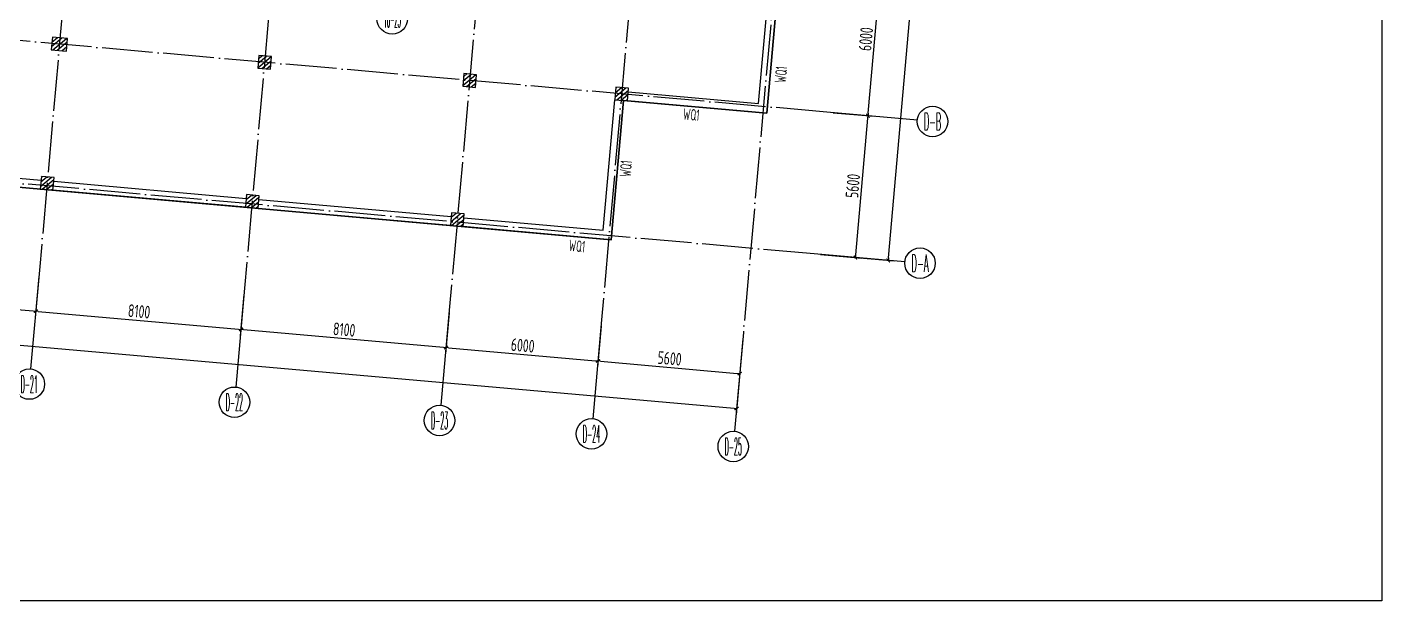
# Model space of a CAD drawing. Header units: millimetres. Extents: x 156735 to 386235, y 467499 to 703525.
# Drawn here: x 332942 to 386235, y 467499 to 490082 of the extents above; entities that cross this region are included whole.
import ezdxf
from ezdxf.enums import TextEntityAlignment as Align

# ---------------------------------------------------------------- set-up
doc = ezdxf.new("R2010")
doc.units = ezdxf.units.MM
doc.header["$LTSCALE"] = 100
doc.header["$PDMODE"] = 35
doc.header["$PDSIZE"] = 200
doc.linetypes.add('DOTE', pattern=[2.42, 2, -0.2, 0.02, -0.2])
for name, color, linetype in [('B-TEXT', 7, 'Continuous'), ('COLU', 7, 'Continuous'), ('h斜线-柱', 7, 'Continuous'), ('Q-AXIS', 3, 'Continuous'), ('Q-dote', 253, 'DOTE'), ('Q-TEXT', 2, 'Continuous'), ('WALL', 3, 'Continuous')]:
    doc.layers.add(name, color=color, linetype=linetype)
doc.styles.add('_TCH_AXIS', font='COMPLEX', dxfattribs={"bigfont": 'GBCBIG'})
doc.styles.add('COMPLEX', font='tssdeng.shx', dxfattribs={"width": 0.7, "bigfont": 'tssdchn.shx'})
doc.styles.add('TSSD_Dimension', font='Tssdeng.shx', dxfattribs={"width": 0.7, "bigfont": 'hztxt.shx'})
doc.styles.add('TSSD_REIN', font='Tssdeng.shx', dxfattribs={"width": 0.7, "bigfont": 'hztxt.shx'})
doc.dimstyles.new('TSSD_100_100$0', dxfattribs={"dimtxt": 300, "dimasz": 100, "dimexe": 250, "dimexo": 250, "dimgap": 100, "dimtad": 1, "dimdec": 0, "dimzin": 0, "dimdsep": 46, "dimtxsty": 'TSSD_Dimension', "dimblk": '_tsdbk', "dimblk1": '_tsdbk', "dimblk2": '_tsdbk', "dimsah": 1, "dimcen": 0, "dimclrt": 7, "dimadec": 0, "dimazin": 0, "dimtfac": 1, "dimtdec": 0, "dimtix": 1, "dimtmove": 2, "dimatfit": 3, "dimldrblk": '_tsdbk', "dimfxl": 1, "dimtolj": 1, "dimtzin": 0, "dimarcsym": 0})
pattern_1 = [(39.931646, (-467527.32, -323147.44), (-81.517904, 97.384965), [])]

# ---------------------------------------------------------------- blocks, each defined once
blk = doc.blocks.new('_tsdbk')
blk.add_line((-1, 0), (0, 0))
at = {"const_width": 0.5}
blk.add_lwpolyline([(-0.7, -0.7), (0.7, 0.7)], dxfattribs=at)
blk = doc.blocks.new('*D113')
at = {"layer": 'Defpoints', "color": 0}
for p in [(195618, 492739), (361118, 478060), (360853, 475069)]:
    blk.add_point(p, dxfattribs=at)
at = {"layer": 'Q-AXIS', "color": 0, "lineweight": -2}
for p, q in [((195596, 492490), (195330, 489498)), ((195452, 489738), (360753, 475078)), ((361096, 477811), (360831, 474820))]:
    blk.add_line(p, q, dxfattribs=at)
at = {"layer": 'Q-AXIS', "color": 0, "lineweight": -2, "xscale": 100, "yscale": 100, "zscale": 100}
for p, rotation in [((195352, 489747), 174.9316457824843), ((360853, 475069), 354.9316457824842)]:
    blk.add_blockref('_tsdbk', p, dxfattribs=dict(at, rotation=rotation))
at = {"layer": 'Q-AXIS', "color": 7, "insert": (278133, 482757), "char_height": 500, "attachment_point": 5, "rotation": 354.9316, "style": 'TSSD_Dimension'}
blk.add_mtext('\\A1;166150', dxfattribs=at)
blk = doc.blocks.new('*D354')
at = {"layer": 'Defpoints', "color": 0}
for p in [(333427, 480516), (341495, 479801), (341352, 478186)]:
    blk.add_point(p, dxfattribs=at)
at = {"layer": 'Q-AXIS', "color": 0, "lineweight": -2}
for p, q in [((333405, 480267), (333261, 478653)), ((341473, 479552), (341330, 477937)), ((333383, 478893), (341252, 478195))]:
    blk.add_line(p, q, dxfattribs=at)
at = {"layer": 'Q-AXIS', "color": 0, "lineweight": -2, "xscale": 100, "yscale": 100, "zscale": 100}
for p, rotation in [((333284, 478902), 174.9316457824843), ((341352, 478186), 354.9316457824842)]:
    blk.add_blockref('_tsdbk', p, dxfattribs=dict(at, rotation=rotation))
at = {"layer": 'Q-AXIS', "color": 7, "insert": (337349, 478893), "char_height": 500, "attachment_point": 5, "rotation": 354.9316, "style": 'TSSD_Dimension'}
blk.add_mtext('\\A1;8100', dxfattribs=at)
blk = doc.blocks.new('*D369')
at = {"layer": 'Defpoints', "color": 0}
for p in [(325358, 481232), (333427, 480516), (333284, 478902)]:
    blk.add_point(p, dxfattribs=at)
at = {"layer": 'Q-AXIS', "color": 0, "lineweight": -2}
for p, q in [((325336, 480983), (325193, 479368)), ((333405, 480267), (333261, 478653)), ((325315, 479609), (333184, 478911))]:
    blk.add_line(p, q, dxfattribs=at)
at = {"layer": 'Q-AXIS', "color": 0, "lineweight": -2, "xscale": 100, "yscale": 100, "zscale": 100}
for p, rotation in [((325215, 479617), 174.9316457824843), ((333284, 478902), 354.9316457824842)]:
    blk.add_blockref('_tsdbk', p, dxfattribs=dict(at, rotation=rotation))
at = {"layer": 'Q-AXIS', "color": 7, "insert": (329280, 479608), "char_height": 500, "attachment_point": 5, "rotation": 354.9316, "style": 'TSSD_Dimension'}
blk.add_mtext('\\A1;8100', dxfattribs=at)
blk = doc.blocks.new('_AXISO')
blk.add_circle((0, 0), 0.5)
at = {"layer": 'B-TEXT', "style": 'COMPLEX', "width": 1.450893}
blk.add_attdef('A', text='', height=0.56, dxfattribs=at).set_placement((0.249375, -0.28), (0.749375, -0.28), align=Align.FIT)
blk = doc.blocks.new('*D443')
at = {"layer": 'Defpoints', "color": 0}
for p in [(369044, 539130), (371956, 538872), (363903, 481158)]:
    blk.add_point(p, dxfattribs=at)
at = {"layer": 'Q-AXIS', "color": 0, "lineweight": -2}
for p, q in [((369293, 539108), (372205, 538850)), ((366823, 480999), (371947, 538772)), ((364152, 481136), (367063, 480878))]:
    blk.add_line(p, q, dxfattribs=at)
at = {"layer": 'Q-AXIS', "color": 0, "lineweight": -2, "xscale": 100, "yscale": 100, "zscale": 100}
for p, rotation in [((371956, 538872), 84.93164578912828), ((366814, 480900), 264.9316457891283)]:
    blk.add_blockref('_tsdbk', p, dxfattribs=dict(at, rotation=rotation))
at = {"layer": 'Q-AXIS', "color": 7, "insert": (369036, 509917), "char_height": 500, "attachment_point": 5, "rotation": 84.9316, "style": 'TSSD_Dimension'}
blk.add_mtext('\\A1;58200', dxfattribs=at)
blk = doc.blocks.new('*D446')
at = {"layer": 'Defpoints', "color": 0}
for p in [(341495, 479801), (349563, 479085), (349420, 477471)]:
    blk.add_point(p, dxfattribs=at)
at = {"layer": 'Q-AXIS', "color": 0, "lineweight": -2}
for p, q in [((341473, 479552), (341330, 477937)), ((349541, 478836), (349398, 477222)), ((341452, 478177), (349321, 477480))]:
    blk.add_line(p, q, dxfattribs=at)
at = {"layer": 'Q-AXIS', "color": 0, "lineweight": -2, "xscale": 100, "yscale": 100, "zscale": 100}
for p, rotation in [((341352, 478186), 174.9316457824843), ((349420, 477471), 354.9316457824842)]:
    blk.add_blockref('_tsdbk', p, dxfattribs=dict(at, rotation=rotation))
at = {"layer": 'Q-AXIS', "color": 7, "insert": (345417, 478177), "char_height": 500, "attachment_point": 5, "rotation": 354.9316, "style": 'TSSD_Dimension'}
blk.add_mtext('\\A1;8100', dxfattribs=at)
blk = doc.blocks.new('*D447')
at = {"layer": 'Defpoints', "color": 0}
for p in [(349563, 479085), (355540, 478555), (355397, 476941)]:
    blk.add_point(p, dxfattribs=at)
at = {"layer": 'Q-AXIS', "color": 0, "lineweight": -2}
for p, q in [((349541, 478836), (349398, 477222)), ((355518, 478306), (355375, 476692)), ((349520, 477462), (355297, 476949))]:
    blk.add_line(p, q, dxfattribs=at)
at = {"layer": 'Q-AXIS', "color": 0, "lineweight": -2, "xscale": 100, "yscale": 100, "zscale": 100}
for p, rotation in [((349420, 477471), 174.9316457824843), ((355397, 476941), 354.9316457824842)]:
    blk.add_blockref('_tsdbk', p, dxfattribs=dict(at, rotation=rotation))
at = {"layer": 'Q-AXIS', "color": 7, "insert": (352439, 477554), "char_height": 500, "attachment_point": 5, "rotation": 354.9316, "style": 'TSSD_Dimension'}
blk.add_mtext('\\A1;6000', dxfattribs=at)
blk = doc.blocks.new('*D448')
at = {"layer": 'Defpoints', "color": 0}
for p in [(355540, 478555), (361118, 478060), (360975, 476446)]:
    blk.add_point(p, dxfattribs=at)
at = {"layer": 'Q-AXIS', "color": 0, "lineweight": -2}
for p, q in [((355518, 478306), (355375, 476692)), ((361096, 477811), (360953, 476197)), ((355496, 476932), (360875, 476455))]:
    blk.add_line(p, q, dxfattribs=at)
at = {"layer": 'Q-AXIS', "color": 0, "lineweight": -2, "xscale": 100, "yscale": 100, "zscale": 100}
for p, rotation in [((355397, 476941), 174.9316457824843), ((360975, 476446), 354.9316457824842)]:
    blk.add_blockref('_tsdbk', p, dxfattribs=dict(at, rotation=rotation))
at = {"layer": 'Q-AXIS', "color": 7, "insert": (358217, 477042), "char_height": 500, "attachment_point": 5, "rotation": 354.9316, "style": 'TSSD_Dimension'}
blk.add_mtext('\\A1;5600', dxfattribs=at)
blk = doc.blocks.new('*D454')
at = {"layer": 'Defpoints', "color": 0}
for p in [(364927, 492713), (366550, 492569), (364397, 486736)]:
    blk.add_point(p, dxfattribs=at)
at = {"layer": 'Q-AXIS', "color": 0, "lineweight": -2}
for p, q in [((365176, 492690), (366799, 492546)), ((366029, 486692), (366542, 492469)), ((364646, 486714), (366269, 486570))]:
    blk.add_line(p, q, dxfattribs=at)
at = {"layer": 'Q-AXIS', "color": 0, "lineweight": -2, "xscale": 100, "yscale": 100, "zscale": 100}
for p, rotation in [((366550, 492569), 84.93164578912828), ((366020, 486592), 264.9316457891283)]:
    blk.add_blockref('_tsdbk', p, dxfattribs=dict(at, rotation=rotation))
at = {"layer": 'Q-AXIS', "color": 7, "insert": (365937, 489611), "char_height": 500, "attachment_point": 5, "rotation": 84.9316, "style": 'TSSD_Dimension'}
blk.add_mtext('\\A1;6000', dxfattribs=at)
blk = doc.blocks.new('*D455')
at = {"layer": 'Defpoints', "color": 0}
for p in [(364397, 486736), (366020, 486592), (363903, 481158)]:
    blk.add_point(p, dxfattribs=at)
at = {"layer": 'Q-AXIS', "color": 0, "lineweight": -2}
for p, q in [((364646, 486714), (366269, 486570)), ((365535, 481114), (366012, 486492)), ((364152, 481136), (365775, 480992))]:
    blk.add_line(p, q, dxfattribs=at)
at = {"layer": 'Q-AXIS', "color": 0, "lineweight": -2, "xscale": 100, "yscale": 100, "zscale": 100}
for p, rotation in [((366020, 486592), 84.93164578912828), ((365526, 481014), 264.9316457891283)]:
    blk.add_blockref('_tsdbk', p, dxfattribs=dict(at, rotation=rotation))
at = {"layer": 'Q-AXIS', "color": 7, "insert": (365424, 483834), "char_height": 500, "attachment_point": 5, "rotation": 84.9316, "style": 'TSSD_Dimension'}
blk.add_mtext('\\A1;5600', dxfattribs=at)

msp = doc.modelspace()

# ---------------------------------------------------------------- hatches: boundary and pattern name
at = {"layer": 'h斜线-柱'}
h = msp.add_hatch(dxfattribs=at)
h.set_pattern_fill('ANSI31', color=256, scale=40, angle=-5.06835, style=0)
h.set_pattern_definition(pattern_1)
h.paths.add_polyline_path([(333894.9, 489190.3), (334492.5, 489137.3), (334536.7, 489635.3), (333939.1, 489688.3)])
h = msp.add_hatch(dxfattribs=at)
h.set_pattern_fill('ANSI31', color=256, scale=40, angle=-5.06835, style=0)
h.set_pattern_definition(pattern_1)
h.paths.add_polyline_path([(342013, 488470.3), (342511.1, 488426.1), (342555.2, 488924.2), (342057.2, 488968.3)])
h = msp.add_hatch(dxfattribs=at)
h.set_pattern_fill('ANSI31', color=256, scale=40, angle=-5.06835, style=0)
h.set_pattern_definition(pattern_1)
h.paths.add_polyline_path([(350081.4, 487754.7), (350579.4, 487710.5), (350623.6, 488208.6), (350125.5, 488252.7)])
h = msp.add_hatch(dxfattribs=at)
h.set_pattern_fill('ANSI31', color=256, scale=40, angle=-5.06835, style=0)
h.set_pattern_definition(pattern_1)
h.paths.add_polyline_path([(356057.9, 487224.6), (356555.9, 487180.5), (356600.1, 487678.5), (356102.1, 487722.7)])
h = msp.add_hatch(dxfattribs=at)
h.set_pattern_fill('ANSI31', color=256, scale=40, angle=-5.06835, style=0)
h.set_pattern_definition(pattern_1)
h.paths.add_polyline_path([(333458.8, 483707.4), (333956.9, 483663.2), (334001, 484161.3), (333503, 484205.4)])
h = msp.add_hatch(dxfattribs=at)
h.set_pattern_fill('ANSI31', color=256, scale=40, angle=-5.06835, style=0)
h.set_pattern_definition(pattern_1)
h.paths.add_polyline_path([(341527.1, 482991.8), (342025.2, 482947.6), (342069.4, 483445.7), (341571.3, 483489.8)])
h = msp.add_hatch(dxfattribs=at)
h.set_pattern_fill('ANSI31', color=256, scale=40, angle=-5.06835, style=0)
h.set_pattern_definition(pattern_1)
h.paths.add_polyline_path([(349595.5, 482276.2), (350093.5, 482232), (350137.7, 482730.1), (349639.6, 482774.3)])

# ---------------------------------------------------------------- linework, layer by layer
at = {"color": 1, "lineweight": 30}
msp.add_lwpolyline([(362535.6, 583574.8), (365164.3, 521984.6), (362034.4, 486694.6), (356406.5, 487193.7), (355920.6, 481715.2), (293316.4, 487267.7)], dxfattribs=at)
at = {"layer": 'COLU'}
for points in [[(333894.9, 489190.3), (334492.5, 489137.3), (334536.7, 489635.3), (333939.1, 489688.3)], [(342013, 488470.3), (342511.1, 488426.1), (342555.2, 488924.2), (342057.2, 488968.3)], [(350081.4, 487754.7), (350579.4, 487710.5), (350623.6, 488208.6), (350125.5, 488252.7)], [(356057.9, 487224.6), (356555.9, 487180.5), (356600.1, 487678.5), (356102.1, 487722.7)], [(333458.8, 483707.4), (333956.9, 483663.2), (334001, 484161.3), (333503, 484205.4)], [(341527.1, 482991.8), (342025.2, 482947.6), (342069.4, 483445.7), (341571.3, 483489.8)], [(349595.5, 482276.2), (350093.5, 482232), (350137.7, 482730.1), (349639.6, 482774.3)]]:
    msp.add_lwpolyline(points, close=True, dxfattribs=at)
at = {"layer": 'Q-AXIS'}
for p, q in [((367962.7, 486419.8), (364397.3, 486736)), ((367468, 480841.7), (363902.6, 481157.9)), ((333426.8, 480516.3), (333082.1, 476630.7)), ((341495.1, 479800.7), (341150.5, 475915.1)), ((349563.4, 479085.1), (349218.8, 475199.5)), ((355540, 478555.1), (355195.3, 474669.4)), ((361118.1, 478060.3), (360773.4, 474174.7))]:
    msp.add_line(p, q, dxfattribs=at)
msp.add_lwpolyline([(156734.8, 703525.4), (386234.8, 703525.4), (386234.8, 467498.7), (156734.8, 467498.7)], close=True, dxfattribs=at)
at = {"layer": 'Q-dote', "ltscale": 10}
for p, q in [((338862.7, 541807.1), (333426.8, 480516.3)), ((346931, 541091.6), (341495.1, 479800.7)), ((353060.2, 518511.8), (349563.4, 479085.1)), ((359036.8, 517981.7), (355540, 478555.1)), ((364115.7, 511859.1), (361118.1, 478060.3)), ((364397.3, 486736), (191125.3, 502103.6)), ((363902.6, 481157.9), (198200.3, 495854.2))]:
    msp.add_line(p, q, dxfattribs=at)
at = {"layer": 'WALL'}
for points in [[(356555.9, 487180.5), (356586.9, 487529.1), (361716.7, 487074.1), (362193.8, 492453), (362542.4, 492422.1), (362034.4, 486694.6)], [(356057.9, 487224.6), (356406.5, 487193.7), (355920.6, 481715.2), (350093.5, 482232), (350124.4, 482580.7), (355602.9, 482094.8)], [(325919.4, 484727.4), (333489.7, 484056), (333458.8, 483707.4), (325888.5, 484378.8)], [(333987.8, 484011.8), (341558.1, 483340.4), (341527.1, 482991.8), (333956.9, 483663.2)], [(342056.1, 483296.3), (349626.4, 482624.8), (349595.5, 482276.2), (342025.2, 482947.6)]]:
    msp.add_lwpolyline(points, close=True, dxfattribs=at)

# ---------------------------------------------------------------- block references
at = {"layer": 'Q-AXIS'}
ref = msp.add_blockref('_AXISO', (347304.8, 490406.5), dxfattribs=dict(at, xscale=1199.999999999998, yscale=1200, zscale=1200, rotation=359.9996457873791))
ref.add_attrib('A', '10-23', dxfattribs={"color": 7, "height": 678.82, "rotation": 359.99965, "style": '_TCH_AXIS', "width": 0.221053}).set_placement((346965.4, 490067), (347644.2, 490067), align=Align.FIT)
ref = msp.add_blockref('_AXISO', (368560.4, 486366.8), dxfattribs=dict(at, xscale=1199.999999999998, yscale=1200, zscale=1200, rotation=359.9996457873791))
ref.add_attrib('A', 'D-B', dxfattribs={"color": 7, "height": 678.82, "rotation": 359.99965, "style": '_TCH_AXIS', "width": 0.323077}).set_placement((368221, 486027.4), (368899.8, 486027.3), align=Align.FIT)
ref = msp.add_blockref('_AXISO', (368065.7, 480788.7), dxfattribs=dict(at, xscale=1199.999999999998, yscale=1200, zscale=1200, rotation=359.9996457873791))
ref.add_attrib('A', 'D-A', dxfattribs={"color": 7, "height": 678.82, "rotation": 359.99965, "style": '_TCH_AXIS', "width": 0.318182}).set_placement((367726.3, 480449.2), (368405.1, 480449.2), align=Align.FIT)
ref = msp.add_blockref('_AXISO', (333029.1, 476033), dxfattribs=dict(at, xscale=1199.999999999998, yscale=1200, zscale=1200, rotation=359.9996457873791))
ref.add_attrib('A', 'D-21', dxfattribs={"color": 7, "height": 678.82, "rotation": 359.99965, "style": '_TCH_AXIS', "width": 0.272727}).set_placement((332689.7, 475693.6), (333368.5, 475693.6), align=Align.FIT)
ref = msp.add_blockref('_AXISO', (341097.5, 475317.4), dxfattribs=dict(at, xscale=1199.999999999998, yscale=1200, zscale=1200, rotation=359.9996457873791))
ref.add_attrib('A', 'D-22', dxfattribs={"color": 7, "height": 678.82, "rotation": 359.99965, "style": '_TCH_AXIS', "width": 0.256098}).set_placement((340758.1, 474978), (341436.9, 474978), align=Align.FIT)
ref = msp.add_blockref('_AXISO', (349165.8, 474601.8), dxfattribs=dict(at, xscale=1199.999999999998, yscale=1200, zscale=1200, rotation=359.9996457873791))
ref.add_attrib('A', 'D-23', dxfattribs={"color": 7, "height": 678.82, "rotation": 359.99965, "style": '_TCH_AXIS', "width": 0.256098}).set_placement((348826.4, 474262.4), (349505.2, 474262.4), align=Align.FIT)
ref = msp.add_blockref('_AXISO', (355142.3, 474071.8), dxfattribs=dict(at, xscale=1199.999999999998, yscale=1200, zscale=1200, rotation=359.9996457873791))
ref.add_attrib('A', 'D-24', dxfattribs={"color": 7, "height": 678.82, "rotation": 359.99965, "style": '_TCH_AXIS', "width": 0.25}).set_placement((354802.9, 473732.4), (355481.7, 473732.4), align=Align.FIT)
ref = msp.add_blockref('_AXISO', (360720.4, 473577), dxfattribs=dict(at, xscale=1199.999999999998, yscale=1200, zscale=1200, rotation=359.9996457873791))
ref.add_attrib('A', 'D-25', dxfattribs={"color": 7, "height": 678.82, "rotation": 359.99965, "style": '_TCH_AXIS', "width": 0.256098}).set_placement((360381, 473237.6), (361059.9, 473237.6), align=Align.FIT)

# ---------------------------------------------------------------- texts
at = {"layer": 'Q-TEXT', "style": 'TSSD_REIN', "width": 0.6}
for rotation, p in [(84.93165, (362789, 487878)), (354.93165, (358732.9, 486442.6)), (84.93165, (356688.5, 484174.4)), (354.93165, (354235.2, 481267.9))]:
    msp.add_text('WQ1', height=450, rotation=rotation, dxfattribs=at).set_placement(p)

# ---------------------------------------------------------------- dimensions: what is measured, and where the dimension line sits
at = {"layer": 'Q-AXIS'}
for base, p1, p2, angle, picture, middle in [((371955.9, 538872.1), (363902.6, 481157.9), (369044.2, 539130.3), 84.93165, '*D443', (369036.5, 509916.8)), ((360852.8, 475068.9), (195617.7, 492738.7), (361118.1, 478060.3), 354.93165, '*D113', (278133.5, 482756.7)), ((366550.5, 492568.6), (364397.3, 486736), (364927.4, 492712.5), 84.93165, '*D454', (365936.8, 489611.2)), ((366020.4, 486592), (363902.6, 481158.2), (364397.3, 486736), 84.93165, '*D455', (365424.4, 483834)), ((333283.6, 478901.9), (325358.4, 481231.9), (333426.8, 480516.3), 354.93165, '*D369', (329280.3, 479608.3)), ((341351.9, 478186.3), (333426.8, 480516.3), (341495.1, 479800.7), 354.93165, '*D354', (337348.7, 478892.7)), ((349420.2, 477470.7), (341495.1, 479800.7), (349563.4, 479085.1), 354.93165, '*D446', (345417, 478177.1)), ((355396.8, 476940.6), (349563.4, 479085.1), (355540, 478555.1), 354.93165, '*D447', (352439.4, 477554.3)), ((360974.9, 476445.9), (355540, 478555.1), (361118.1, 478060.3), 354.93165, '*D448', (358216.8, 477041.9))]:
    dim = msp.add_linear_dim(base=base, p1=p1, p2=p2, angle=angle, dimstyle='TSSD_100_100$0', override={"dimtxt": 500}, dxfattribs=at)
    dim.commit()
    dim.dimension.update_dxf_attribs({"geometry": picture, "text_midpoint": middle})

doc.saveas('drawing.dxf')
